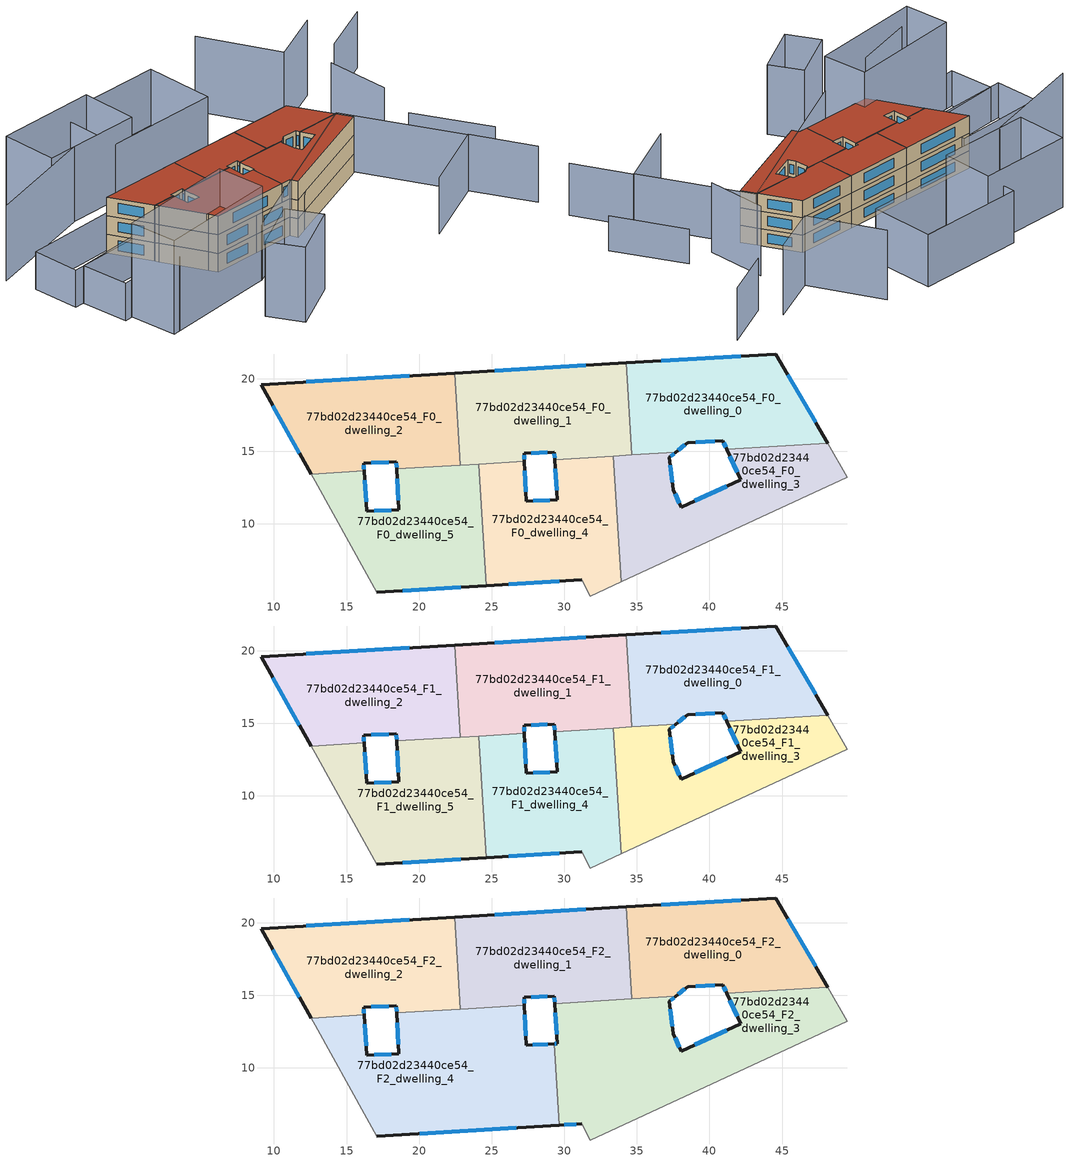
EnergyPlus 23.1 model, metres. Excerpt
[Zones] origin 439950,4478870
77bd02d23440ce54_F0_dwelling_0
 floor ground (EU_floor_Construction): 44.57,21.71 48.15,15.56 41.19,15.14 40.92,15.73 38.5,15.6 37.67,14.93 34.64,14.75 34.26,21.09 z0
 wall outside (EU_wall_Construction): 37.67,14.93 38.5,15.6 40.92,15.73 41.19,15.14 / 48.15,15.56 44.57,21.71 34.26,21.09 z0:3
 wall to 77bd02d23440ce54_F0_dwelling_1 (EU_wall_Construction): 34.26,21.09 34.64,14.75 z0:3
 wall to 77bd02d23440ce54_F0_dwelling_3 (EU_wall_Construction): 41.19,15.14 48.15,15.56 / 34.64,14.75 37.67,14.93 z0:3
 window (EU_Window_Construction): 40.98,15.59 41.13,15.28 / 39.07,15.63 40.36,15.7 / 37.87,15.09 38.31,15.45 / 42.15,21.56 36.67,21.23 / 47.31,17 45.4,20.27 z0.7:2.3
77bd02d23440ce54_F0_dwelling_1
 floor ground (EU_floor_Construction): 34.26,21.09 34.64,14.75 29.35,14.43 29.32,14.95 27.23,14.86 27.26,14.31 22.84,14.05 22.46,20.39 z0
 wall outside (EU_wall_Construction): 27.26,14.31 27.23,14.86 29.32,14.95 29.35,14.43 / 34.26,21.09 22.46,20.39 z0:3
 wall to 77bd02d23440ce54_F0_dwelling_2 (EU_wall_Construction): 22.46,20.39 22.84,14.05 z0:3
 wall to 77bd02d23440ce54_F0_dwelling_4 (EU_wall_Construction): 24.12,14.12 27.26,14.31 / 29.35,14.43 33.39,14.68 z0:3
 wall to 77bd02d23440ce54_F0_dwelling_3 (EU_wall_Construction): 33.39,14.68 34.64,14.75 z0:3
 wall to 77bd02d23440ce54_F0_dwelling_5 (EU_wall_Construction): 22.84,14.05 24.12,14.12 z0:3
 window (EU_Window_Construction): 29.32,14.83 29.34,14.55 / 27.72,14.88 28.83,14.93 / 27.25,14.44 27.24,14.73 / 31.5,20.93 25.22,20.55 z0.7:2.3
77bd02d23440ce54_F0_dwelling_2
 floor ground (EU_floor_Construction): 22.46,20.39 22.84,14.05 18.45,13.79 18.42,14.29 16.18,14.17 16.21,13.65 12.57,13.43 9.11,19.59 z0
 wall outside (EU_wall_Construction): 16.21,13.65 16.18,14.17 18.42,14.29 18.45,13.79 / 22.46,20.39 9.11,19.59 12.57,13.43 z0:3
 wall to 77bd02d23440ce54_F0_dwelling_5 (EU_wall_Construction): 12.57,13.43 16.21,13.65 / 18.45,13.79 22.84,14.05 z0:3
 window (EU_Window_Construction): 18.43,14.17 18.44,13.9 / 16.7,14.2 17.9,14.26 / 16.2,13.77 16.18,14.05 / 9.92,18.15 11.76,14.88 / 19.33,20.2 12.24,19.78 z0.7:2.3
77bd02d23440ce54_F0_dwelling_3
 floor ground (EU_floor_Construction): 48.15,15.56 49.51,13.23 33.91,6.01 33.39,14.68 37.67,14.93 37.24,14.58 37.51,12.35 38.04,11.13 42.15,13.05 41.19,15.14 z0
 wall outside (EU_wall_Construction): 41.19,15.14 42.15,13.05 38.04,11.13 37.51,12.35 37.24,14.58 / 37.67,14.93 37.24,14.58 z0:3
 wall adiabatic (EU_wall_Construction): 33.91,6.01 49.51,13.23 48.15,15.56 z0:3
 wall to 77bd02d23440ce54_F0_dwelling_4 (EU_wall_Construction): 33.39,14.68 33.91,6.01 z0:3
 window (EU_Window_Construction): 37.92,11.42 37.64,12.06 / 41.19,12.61 39.01,11.58 / 41.41,14.65 41.92,13.54 / 37.57,14.85 37.34,14.66 / 37.45,12.87 37.3,14.06 z0.7:2.3
77bd02d23440ce54_F0_dwelling_4
 floor ground (EU_floor_Construction): 33.39,14.68 33.91,6.01 31.79,5.03 31.2,6.14 24.62,5.75 24.12,14.12 27.26,14.31 27.38,11.56 29.51,11.66 29.35,14.43 z0
 wall outside (EU_wall_Construction): 29.35,14.43 29.51,11.66 27.38,11.56 27.26,14.31 / 24.62,5.75 31.2,6.14 z0:3
 wall adiabatic (EU_wall_Construction): 31.2,6.14 31.79,5.03 33.91,6.01 z0:3
 wall to 77bd02d23440ce54_F0_dwelling_5 (EU_wall_Construction): 24.12,14.12 24.62,5.75 z0:3
 window (EU_Window_Construction): 27.35,12.21 27.28,13.67 / 29.01,11.63 27.88,11.59 / 29.38,13.78 29.47,12.31 / 26.16,5.84 29.66,6.05 z0.7:2.3
77bd02d23440ce54_F0_dwelling_5
 floor ground (EU_floor_Construction): 24.12,14.12 24.62,5.75 17.1,5.3 16.4,6.52 12.85,12.93 12.57,13.43 16.21,13.65 16.39,10.88 18.61,10.97 18.45,13.79 z0
 wall outside (EU_wall_Construction): 18.45,13.79 18.61,10.97 16.39,10.88 16.21,13.65 / 17.1,5.3 24.62,5.75 z0:3
 wall adiabatic (EU_wall_Construction): 12.57,13.43 12.85,12.93 16.4,6.52 17.1,5.3 z0:3
 window (EU_Window_Construction): 16.35,11.53 16.25,13 / 18.09,10.95 16.91,10.9 / 18.49,13.13 18.57,11.63 / 18.86,5.4 22.86,5.64 z0.7:2.3
77bd02d23440ce54_F1_dwelling_0
 floor to 77bd02d23440ce54_F0_dwelling_0 (EU_floor_Construction): 44.57,21.71 48.15,15.56 41.19,15.14 40.92,15.73 38.5,15.6 37.67,14.93 34.64,14.75 34.26,21.09 z3
 wall outside (EU_wall_Construction): 37.67,14.93 38.5,15.6 40.92,15.73 41.19,15.14 / 48.15,15.56 44.57,21.71 34.26,21.09 z3:6
 wall to 77bd02d23440ce54_F1_dwelling_1 (EU_wall_Construction): 34.26,21.09 34.64,14.75 z3:6
 wall to 77bd02d23440ce54_F1_dwelling_3 (EU_wall_Construction): 41.19,15.14 48.15,15.56 / 34.64,14.75 37.67,14.93 z3:6
 window (EU_Window_Construction): 40.98,15.59 41.13,15.28 / 39.07,15.63 40.36,15.7 / 37.87,15.09 38.31,15.45 / 42.15,21.56 36.67,21.23 / 47.31,17 45.4,20.27 z3.7:5.3
77bd02d23440ce54_F1_dwelling_1
 floor to 77bd02d23440ce54_F0_dwelling_1 (EU_floor_Construction): 34.26,21.09 34.64,14.75 29.35,14.43 29.32,14.95 27.23,14.86 27.26,14.31 22.84,14.05 22.46,20.39 z3
 wall outside (EU_wall_Construction): 27.26,14.31 27.23,14.86 29.32,14.95 29.35,14.43 / 34.26,21.09 22.46,20.39 z3:6
 wall to 77bd02d23440ce54_F1_dwelling_2 (EU_wall_Construction): 22.46,20.39 22.84,14.05 z3:6
 wall to 77bd02d23440ce54_F1_dwelling_4 (EU_wall_Construction): 24.12,14.12 27.26,14.31 / 29.35,14.43 33.39,14.68 z3:6
 wall to 77bd02d23440ce54_F1_dwelling_3 (EU_wall_Construction): 33.39,14.68 34.64,14.75 z3:6
 wall to 77bd02d23440ce54_F1_dwelling_5 (EU_wall_Construction): 22.84,14.05 24.12,14.12 z3:6
 window (EU_Window_Construction): 29.32,14.83 29.34,14.55 / 27.72,14.88 28.83,14.93 / 27.25,14.44 27.24,14.73 / 31.5,20.93 25.22,20.55 z3.7:5.3
77bd02d23440ce54_F1_dwelling_2
 floor to 77bd02d23440ce54_F0_dwelling_2 (EU_floor_Construction): 22.46,20.39 22.84,14.05 18.45,13.79 18.42,14.29 16.18,14.17 16.21,13.65 12.57,13.43 9.11,19.59 z3
 wall outside (EU_wall_Construction): 16.21,13.65 16.18,14.17 18.42,14.29 18.45,13.79 / 22.46,20.39 9.11,19.59 12.57,13.43 z3:6
 wall to 77bd02d23440ce54_F1_dwelling_5 (EU_wall_Construction): 12.57,13.43 16.21,13.65 / 18.45,13.79 22.84,14.05 z3:6
 window (EU_Window_Construction): 18.43,14.17 18.44,13.9 / 16.7,14.2 17.9,14.26 / 16.2,13.77 16.18,14.05 / 9.92,18.15 11.76,14.88 / 19.33,20.2 12.24,19.78 z3.7:5.3
77bd02d23440ce54_F1_dwelling_3
 floor to 77bd02d23440ce54_F0_dwelling_3 (EU_floor_Construction): 48.15,15.56 49.51,13.23 33.91,6.01 33.39,14.68 37.67,14.93 37.24,14.58 37.51,12.35 38.04,11.13 42.15,13.05 41.19,15.14 z3
 wall outside (EU_wall_Construction): 41.19,15.14 42.15,13.05 38.04,11.13 37.51,12.35 37.24,14.58 / 37.67,14.93 37.24,14.58 z3:6
 wall adiabatic (EU_wall_Construction): 33.91,6.01 49.51,13.23 48.15,15.56 z3:6
 wall to 77bd02d23440ce54_F1_dwelling_4 (EU_wall_Construction): 33.39,14.68 33.91,6.01 z3:6
 window (EU_Window_Construction): 37.92,11.42 37.64,12.06 / 41.19,12.61 39.01,11.58 / 41.41,14.65 41.92,13.54 / 37.57,14.85 37.34,14.66 / 37.45,12.87 37.3,14.06 z3.7:5.3
77bd02d23440ce54_F1_dwelling_4
 floor to 77bd02d23440ce54_F0_dwelling_4 (EU_floor_Construction): 33.39,14.68 33.91,6.01 31.79,5.03 31.2,6.14 24.62,5.75 24.12,14.12 27.26,14.31 27.38,11.56 29.51,11.66 29.35,14.43 z3
 wall outside (EU_wall_Construction): 29.35,14.43 29.51,11.66 27.38,11.56 27.26,14.31 / 24.62,5.75 31.2,6.14 z3:6
 wall adiabatic (EU_wall_Construction): 31.2,6.14 31.79,5.03 33.91,6.01 z3:6
 wall to 77bd02d23440ce54_F1_dwelling_5 (EU_wall_Construction): 24.12,14.12 24.62,5.75 z3:6
 window (EU_Window_Construction): 27.35,12.21 27.28,13.67 / 29.01,11.63 27.88,11.59 / 29.38,13.78 29.47,12.31 / 26.16,5.84 29.66,6.05 z3.7:5.3
77bd02d23440ce54_F1_dwelling_5
 floor to 77bd02d23440ce54_F0_dwelling_5 (EU_floor_Construction): 24.12,14.12 24.62,5.75 17.1,5.3 16.4,6.52 12.85,12.93 12.57,13.43 16.21,13.65 16.39,10.88 18.61,10.97 18.45,13.79 z3
 wall outside (EU_wall_Construction): 18.45,13.79 18.61,10.97 16.39,10.88 16.21,13.65 / 17.1,5.3 24.62,5.75 z3:6
 wall adiabatic (EU_wall_Construction): 12.57,13.43 12.85,12.93 16.4,6.52 17.1,5.3 z3:6
 window (EU_Window_Construction): 16.35,11.53 16.25,13 / 18.09,10.95 16.91,10.9 / 18.49,13.13 18.57,11.63 / 18.86,5.4 22.86,5.64 z3.7:5.3
77bd02d23440ce54_F2_dwelling_0
 floor to 77bd02d23440ce54_F1_dwelling_0 (EU_floor_Construction): 44.57,21.71 48.15,15.56 41.19,15.14 40.92,15.73 38.5,15.6 37.67,14.93 34.64,14.75 34.26,21.09 z6
 wall outside (EU_wall_Construction): 37.67,14.93 38.5,15.6 40.92,15.73 41.19,15.14 / 48.15,15.56 44.57,21.71 34.26,21.09 z6:9
 wall to 77bd02d23440ce54_F2_dwelling_1 (EU_wall_Construction): 34.26,21.09 34.64,14.75 z6:9
 wall to 77bd02d23440ce54_F2_dwelling_3 (EU_wall_Construction): 41.19,15.14 48.15,15.56 / 34.64,14.75 37.67,14.93 z6:9
 window (EU_Window_Construction): 40.98,15.59 41.13,15.28 / 39.07,15.63 40.36,15.7 / 37.87,15.09 38.31,15.45 / 42.15,21.56 36.67,21.23 / 47.31,17 45.4,20.27 z6.7:8.3
 roof outside (EU_roof_Construction): 48.15,15.56 44.57,21.71 34.26,21.09 34.64,14.75 37.67,14.93 38.5,15.6 40.92,15.73 41.19,15.14 z9
77bd02d23440ce54_F2_dwelling_1
 floor to 77bd02d23440ce54_F1_dwelling_1 (EU_floor_Construction): 34.26,21.09 34.64,14.75 29.35,14.43 29.32,14.95 27.23,14.86 27.26,14.31 22.84,14.05 22.46,20.39 z6
 wall outside (EU_wall_Construction): 27.26,14.31 27.23,14.86 29.32,14.95 29.35,14.43 / 34.26,21.09 22.46,20.39 z6:9
 wall to 77bd02d23440ce54_F2_dwelling_2 (EU_wall_Construction): 22.46,20.39 22.84,14.05 z6:9
 wall to 77bd02d23440ce54_F2_dwelling_4 (EU_wall_Construction): 22.84,14.05 27.26,14.31 z6:9
 wall to 77bd02d23440ce54_F2_dwelling_3 (EU_wall_Construction): 29.35,14.43 34.64,14.75 z6:9
 window (EU_Window_Construction): 29.32,14.83 29.34,14.55 / 27.72,14.88 28.83,14.93 / 27.25,14.44 27.24,14.73 / 31.5,20.93 25.22,20.55 z6.7:8.3
 roof outside (EU_roof_Construction): 34.64,14.75 34.26,21.09 22.46,20.39 22.84,14.05 27.26,14.31 27.23,14.86 29.32,14.95 29.35,14.43 z9
77bd02d23440ce54_F2_dwelling_2
 floor to 77bd02d23440ce54_F1_dwelling_2 (EU_floor_Construction): 22.46,20.39 22.84,14.05 18.45,13.79 18.42,14.29 16.18,14.17 16.21,13.65 12.57,13.43 9.11,19.59 z6
 wall outside (EU_wall_Construction): 16.21,13.65 16.18,14.17 18.42,14.29 18.45,13.79 / 22.46,20.39 9.11,19.59 12.57,13.43 z6:9
 wall to 77bd02d23440ce54_F2_dwelling_4 (EU_wall_Construction): 12.57,13.43 16.21,13.65 / 18.45,13.79 22.84,14.05 z6:9
 window (EU_Window_Construction): 18.43,14.17 18.44,13.9 / 16.7,14.2 17.9,14.26 / 16.2,13.77 16.18,14.05 / 9.92,18.15 11.76,14.88 / 19.33,20.2 12.24,19.78 z6.7:8.3
 roof outside (EU_roof_Construction): 22.84,14.05 22.46,20.39 9.11,19.59 12.57,13.43 16.21,13.65 16.18,14.17 18.42,14.29 18.45,13.79 z9
77bd02d23440ce54_F2_dwelling_3
 floor to 77bd02d23440ce54_F1_dwelling_3 (EU_floor_Construction): 48.15,15.56 49.51,13.23 33.91,6.01 33.39,14.68 37.67,14.93 37.24,14.58 37.51,12.35 38.04,11.13 42.15,13.05 41.19,15.14 z6
 floor to 77bd02d23440ce54_F1_dwelling_4 (EU_floor_Construction): 33.39,14.68 33.91,6.01 31.79,5.03 31.2,6.14 29.65,6.05 29.31,11.65 29.51,11.66 29.35,14.43 z6
 wall outside (EU_wall_Construction): 29.35,14.43 29.51,11.66 29.31,11.65 / 37.67,14.93 37.24,14.58 / 41.19,15.14 42.15,13.05 38.04,11.13 37.51,12.35 37.24,14.58 / 29.65,6.05 31.2,6.14 z6:9
 wall adiabatic (EU_wall_Construction): 31.2,6.14 31.79,5.03 49.51,13.23 48.15,15.56 z6:9
 wall to 77bd02d23440ce54_F2_dwelling_4 (EU_wall_Construction): 29.31,11.65 29.65,6.05 z6:9
 window (EU_Window_Construction): 29.38,13.78 29.47,12.31 / 37.57,14.85 37.34,14.66 / 37.45,12.87 37.3,14.06 / 37.92,11.42 37.64,12.06 / 41.19,12.61 39.01,11.58 / 41.41,14.65 41.92,13.54 / 30.01,6.07 30.83,6.12 / 29.46,11.65 29.36,11.65 z6.7:8.3
 roof outside (EU_roof_Construction): 49.51,13.23 48.15,15.56 41.19,15.14 42.15,13.05 38.04,11.13 37.51,12.35 37.24,14.58 37.67,14.93 29.35,14.43 29.51,11.66 29.31,11.65 29.65,6.05 31.2,6.14 31.79,5.03 z9
77bd02d23440ce54_F2_dwelling_4
 floor to 77bd02d23440ce54_F1_dwelling_4 (EU_floor_Construction): 27.26,14.31 27.38,11.56 29.31,11.65 29.65,6.05 24.62,5.75 24.12,14.12 z6
 floor to 77bd02d23440ce54_F1_dwelling_5 (EU_floor_Construction): 24.12,14.12 24.62,5.75 17.1,5.3 16.4,6.52 12.85,12.93 12.57,13.43 16.21,13.65 16.39,10.88 18.61,10.97 18.45,13.79 z6
 wall outside (EU_wall_Construction): 18.45,13.79 18.61,10.97 16.39,10.88 16.21,13.65 / 29.31,11.65 27.38,11.56 27.26,14.31 / 17.1,5.3 29.65,6.05 z6:9
 wall adiabatic (EU_wall_Construction): 12.57,13.43 12.85,12.93 16.4,6.52 17.1,5.3 z6:9
 window (EU_Window_Construction): 16.35,11.53 16.25,13 / 18.09,10.95 16.91,10.9 / 18.49,13.13 18.57,11.63 / 27.35,12.21 27.28,13.67 / 28.86,11.63 27.83,11.58 / 20.03,5.47 26.71,5.87 z6.7:8.3
 roof outside (EU_roof_Construction): 29.65,6.05 29.31,11.65 27.38,11.56 27.26,14.31 18.45,13.79 18.61,10.97 16.39,10.88 16.21,13.65 12.57,13.43 12.85,12.93 16.4,6.52 17.1,5.3 z9
shading: 2.24,-3.19 12.48,0.18 / 54.55,12.48 53.77,22.61 / 59.09,33.56 50.8,29.12 / 50.8,29.12 44.63,40.66 / 11.61,29.15 -6.38,23.27 / 24.89,-8.1 16.83,-13.13 / 16.83,-13.13 13.73,-8.16 / 13.73,-8.16 21.79,-3.13 / 21.79,-3.13 24.89,-8.1 / 23.07,29.89 7.15,28.86 / 7.15,28.86 6.58,37.66 / 6.58,37.66 22.5,38.69 / 22.5,38.69 23.07,29.89 z0:12; 47,-7.31 58.05,-1.06 / 58.05,-1.06 63.07,-9.94 / 20.11,-0.38 48.44,15.63 / 48.44,15.63 57.92,-1.14 / 69.3,34.55 60.99,30.05 / 38.11,30.88 19.88,29.68 / 19.88,29.68 19.15,40.66 / 19.15,40.66 37.39,41.86 / 37.39,41.86 38.11,30.88 z0:9; 20.22,-0.35 1.05,-3.37 / 1.05,-3.37 -0.13,4.15 / -0.13,4.15 19.03,7.17 / 19.03,7.17 20.22,-0.35 z0:15; 65.7,1.85 59.39,12.83 / 16.4,6.52 -1.44,3.96 / -1.44,3.96 -2.52,11.45 / -2.52,11.45 15.33,14.01 / 15.33,14.01 16.4,6.52 / 11.47,12.8 -4.18,11.29 / -4.18,11.29 -4.9,18.75 / -4.9,18.75 10.75,20.27 / 10.75,20.27 11.47,12.8 z0:6
[Building]
EU S2 Campaign: North Axis=0; Terrain=City; Solar Distribution=FullExterior
[Site:Location]
Madrid: Latitude=40.5; Longitude=-3.5; Time Zone=1; Elevation=609
[SizingPeriod:WeatherFileDays]
AnnualSizingPeriod: Begin Month=1; Begin Day of Month=1; End Month=12; End Day of Month=31; Day of Week for Start Day=Monday; Use Weather File Daylight Saving Period=No; Use Weather File Rain and Snow Indicators=No
[MATERIAL]
EU_InternalMass_Material: Roughness=MediumRough; Thickness=0.1; Conductivity=1; Density=1800; Specific Heat=900; Thermal Absorptance=0.9; Solar Absorptance=0.7; Visible Absorptance=0.7
[MATERIAL:NOMASS] Roughness=MediumRough; Thermal Absorptance=0.9; Solar Absorptance=0.7; Visible Absorptance=0.7
Name | Thermal Resistance
EU_wall_NoMass | 0.419739
EU_roof_NoMass | 0.352165
EU_floor_NoMass | 0.608284
[WINDOWMATERIAL:SIMPLEGLAZINGSYSTEM]
EU_Window_SimpleGlazing: UFactor=4.8352; Solar Heat Gain Coefficient=0.85; Visible Transmittance=0.85
[CONSTRUCTION]
EU_wall_Construction: EU_wall_NoMass
EU_roof_Construction: EU_roof_NoMass
EU_floor_Construction: EU_floor_NoMass
EU_InternalMass_Construction: EU_InternalMass_Material
EU_Window_Construction: EU_Window_SimpleGlazing
[ZONE] Type=1; Multiplier=1; Ceiling Height=autocalculate; Floor Area=autocalculate; Part of Total Floor Area=Yes
Name | Volume
77bd02d23440ce54_F0_dwelling_0; 77bd02d23440ce54_F1_dwelling_0; 77bd02d23440ce54_F2_dwelling_0 | 221.888
77bd02d23440ce54_F0_dwelling_1; 77bd02d23440ce54_F1_dwelling_1; 77bd02d23440ce54_F2_dwelling_1 | 221.899
77bd02d23440ce54_F0_dwelling_2; 77bd02d23440ce54_F1_dwelling_2; 77bd02d23440ce54_F2_dwelling_2 | 221.898
77bd02d23440ce54_F0_dwelling_3; 77bd02d23440ce54_F1_dwelling_3 | 221.886
77bd02d23440ce54_F2_dwelling_3 | 332.816
77bd02d23440ce54_F0_dwelling_4; 77bd02d23440ce54_F1_dwelling_4 | 221.878
77bd02d23440ce54_F2_dwelling_4 | 332.803
77bd02d23440ce54_F0_dwelling_5; 77bd02d23440ce54_F1_dwelling_5 | 221.885
[INTERNALMASS] Construction=EU_InternalMass_Construction
Name | Zone or ZoneList | Surface Area
77bd02d23440ce54_F0_dwelling_0_EU_InternalMass | 77bd02d23440ce54_F0_dwelling_0 | 73.9626
77bd02d23440ce54_F0_dwelling_1_EU_InternalMass | 77bd02d23440ce54_F0_dwelling_1 | 73.9662
77bd02d23440ce54_F0_dwelling_2_EU_InternalMass | 77bd02d23440ce54_F0_dwelling_2 | 73.966
77bd02d23440ce54_F0_dwelling_3_EU_InternalMass | 77bd02d23440ce54_F0_dwelling_3 | 73.9621
77bd02d23440ce54_F0_dwelling_4_EU_InternalMass | 77bd02d23440ce54_F0_dwelling_4 | 73.9591
77bd02d23440ce54_F0_dwelling_5_EU_InternalMass | 77bd02d23440ce54_F0_dwelling_5 | 73.9631
77bd02d23440ce54_F1_dwelling_0_EU_InternalMass | 77bd02d23440ce54_F1_dwelling_0 | 73.9626
77bd02d23440ce54_F1_dwelling_1_EU_InternalMass | 77bd02d23440ce54_F1_dwelling_1 | 73.9662
77bd02d23440ce54_F1_dwelling_2_EU_InternalMass | 77bd02d23440ce54_F1_dwelling_2 | 73.966
77bd02d23440ce54_F1_dwelling_3_EU_InternalMass | 77bd02d23440ce54_F1_dwelling_3 | 73.9621
77bd02d23440ce54_F1_dwelling_4_EU_InternalMass | 77bd02d23440ce54_F1_dwelling_4 | 73.9591
77bd02d23440ce54_F1_dwelling_5_EU_InternalMass | 77bd02d23440ce54_F1_dwelling_5 | 73.9631
77bd02d23440ce54_F2_dwelling_0_EU_InternalMass | 77bd02d23440ce54_F2_dwelling_0 | 73.9626
77bd02d23440ce54_F2_dwelling_1_EU_InternalMass | 77bd02d23440ce54_F2_dwelling_1 | 73.9662
77bd02d23440ce54_F2_dwelling_2_EU_InternalMass | 77bd02d23440ce54_F2_dwelling_2 | 73.966
77bd02d23440ce54_F2_dwelling_3_EU_InternalMass | 77bd02d23440ce54_F2_dwelling_3 | 110.939
77bd02d23440ce54_F2_dwelling_4_EU_InternalMass | 77bd02d23440ce54_F2_dwelling_4 | 110.934
[OTHEREQUIPMENT] Fuel Type=Electricity; Design Level Calculation Method=Watts/Area; Power per Zone Floor Area=1; Fraction Latent=0; Fraction Radiant=0; Fraction Lost=0; Carbon Dioxide Generation Rate=0; EndUse Subcategory=EU_Step8_InternalGains
Name | Zone or ZoneList or Space or SpaceList | Schedule
EU_Step8_InternalGain_77bd02d23440ce54_F0_dwelling_0_f000 | 77bd02d23440ce54_F0_dwelling_0 | EU_Step8_GainSchedule_77bd02d23440ce54_F0_dwelling_0_f000
EU_Step8_InternalGain_77bd02d23440ce54_F0_dwelling_1_f000 | 77bd02d23440ce54_F0_dwelling_1 | EU_Step8_GainSchedule_77bd02d23440ce54_F0_dwelling_1_f000
EU_Step8_InternalGain_77bd02d23440ce54_F0_dwelling_2_f000 | 77bd02d23440ce54_F0_dwelling_2 | EU_Step8_GainSchedule_77bd02d23440ce54_F0_dwelling_2_f000
EU_Step8_InternalGain_77bd02d23440ce54_F0_dwelling_3_f000 | 77bd02d23440ce54_F0_dwelling_3 | EU_Step8_GainSchedule_77bd02d23440ce54_F0_dwelling_3_f000
EU_Step8_InternalGain_77bd02d23440ce54_F0_dwelling_4_f000 | 77bd02d23440ce54_F0_dwelling_4 | EU_Step8_GainSchedule_77bd02d23440ce54_F0_dwelling_4_f000
EU_Step8_InternalGain_77bd02d23440ce54_F0_dwelling_5_f000 | 77bd02d23440ce54_F0_dwelling_5 | EU_Step8_GainSchedule_77bd02d23440ce54_F0_dwelling_5_f000
EU_Step8_InternalGain_77bd02d23440ce54_F1_dwelling_0_f000 | 77bd02d23440ce54_F1_dwelling_0 | EU_Step8_GainSchedule_77bd02d23440ce54_F1_dwelling_0_f000
EU_Step8_InternalGain_77bd02d23440ce54_F1_dwelling_1_f000 | 77bd02d23440ce54_F1_dwelling_1 | EU_Step8_GainSchedule_77bd02d23440ce54_F1_dwelling_1_f000
EU_Step8_InternalGain_77bd02d23440ce54_F1_dwelling_2_f000 | 77bd02d23440ce54_F1_dwelling_2 | EU_Step8_GainSchedule_77bd02d23440ce54_F1_dwelling_2_f000
EU_Step8_InternalGain_77bd02d23440ce54_F1_dwelling_3_f000 | 77bd02d23440ce54_F1_dwelling_3 | EU_Step8_GainSchedule_77bd02d23440ce54_F1_dwelling_3_f000
EU_Step8_InternalGain_77bd02d23440ce54_F1_dwelling_4_f000 | 77bd02d23440ce54_F1_dwelling_4 | EU_Step8_GainSchedule_77bd02d23440ce54_F1_dwelling_4_f000
EU_Step8_InternalGain_77bd02d23440ce54_F1_dwelling_5_f000 | 77bd02d23440ce54_F1_dwelling_5 | EU_Step8_GainSchedule_77bd02d23440ce54_F1_dwelling_5_f000
EU_Step8_InternalGain_77bd02d23440ce54_F2_dwelling_0_f000 | 77bd02d23440ce54_F2_dwelling_0 | EU_Step8_GainSchedule_77bd02d23440ce54_F2_dwelling_0_f000
EU_Step8_InternalGain_77bd02d23440ce54_F2_dwelling_1_f000 | 77bd02d23440ce54_F2_dwelling_1 | EU_Step8_GainSchedule_77bd02d23440ce54_F2_dwelling_1_f000
EU_Step8_InternalGain_77bd02d23440ce54_F2_dwelling_2_f000 | 77bd02d23440ce54_F2_dwelling_2 | EU_Step8_GainSchedule_77bd02d23440ce54_F2_dwelling_2_f000
EU_Step8_InternalGain_77bd02d23440ce54_F2_dwelling_3_f000 | 77bd02d23440ce54_F2_dwelling_3 | EU_Step8_GainSchedule_77bd02d23440ce54_F2_dwelling_3_f000
EU_Step8_InternalGain_77bd02d23440ce54_F2_dwelling_4_f000 | 77bd02d23440ce54_F2_dwelling_4 | EU_Step8_GainSchedule_77bd02d23440ce54_F2_dwelling_4_f000
[ZONEVENTILATION:DESIGNFLOWRATE] Schedule=EU_AlwaysOn; Design Flow Rate Calculation Method=AirChanges/Hour; Air Changes per Hour=0.703302; Ventilation Type=Natural; Fan Pressure Rise=0; Fan Total Efficiency=1; Constant Term Coefficient=1; Temperature Term Coefficient=0; Velocity Term Coefficient=0; Velocity Squared Term Coefficient=0; Minimum Indoor Temperature=-100; Maximum Indoor Temperature=100; Delta Temperature=-100; Minimum Outdoor Temperature=-100; Maximum Outdoor Temperature=100; Maximum Wind Speed=40
Name | Zone or ZoneList or Space or SpaceList
EU_ConstantAir_77bd02d23440ce54_F0_dwelling_0 | 77bd02d23440ce54_F0_dwelling_0
EU_ConstantAir_77bd02d23440ce54_F0_dwelling_1 | 77bd02d23440ce54_F0_dwelling_1
EU_ConstantAir_77bd02d23440ce54_F0_dwelling_2 | 77bd02d23440ce54_F0_dwelling_2
EU_ConstantAir_77bd02d23440ce54_F0_dwelling_3 | 77bd02d23440ce54_F0_dwelling_3
EU_ConstantAir_77bd02d23440ce54_F0_dwelling_4 | 77bd02d23440ce54_F0_dwelling_4
EU_ConstantAir_77bd02d23440ce54_F0_dwelling_5 | 77bd02d23440ce54_F0_dwelling_5
EU_ConstantAir_77bd02d23440ce54_F1_dwelling_0 | 77bd02d23440ce54_F1_dwelling_0
EU_ConstantAir_77bd02d23440ce54_F1_dwelling_1 | 77bd02d23440ce54_F1_dwelling_1
EU_ConstantAir_77bd02d23440ce54_F1_dwelling_2 | 77bd02d23440ce54_F1_dwelling_2
EU_ConstantAir_77bd02d23440ce54_F1_dwelling_3 | 77bd02d23440ce54_F1_dwelling_3
EU_ConstantAir_77bd02d23440ce54_F1_dwelling_4 | 77bd02d23440ce54_F1_dwelling_4
EU_ConstantAir_77bd02d23440ce54_F1_dwelling_5 | 77bd02d23440ce54_F1_dwelling_5
EU_ConstantAir_77bd02d23440ce54_F2_dwelling_0 | 77bd02d23440ce54_F2_dwelling_0
EU_ConstantAir_77bd02d23440ce54_F2_dwelling_1 | 77bd02d23440ce54_F2_dwelling_1
EU_ConstantAir_77bd02d23440ce54_F2_dwelling_2 | 77bd02d23440ce54_F2_dwelling_2
EU_ConstantAir_77bd02d23440ce54_F2_dwelling_3 | 77bd02d23440ce54_F2_dwelling_3
EU_ConstantAir_77bd02d23440ce54_F2_dwelling_4 | 77bd02d23440ce54_F2_dwelling_4
[HVACTEMPLATE:THERMOSTAT] Constant Heating Setpoint=20; Constant Cooling Setpoint=50
EU_HeatOnly_77bd02d23440ce54_F0_dwelling_0; EU_HeatOnly_77bd02d23440ce54_F0_dwelling_1; EU_HeatOnly_77bd02d23440ce54_F0_dwelling_2; EU_HeatOnly_77bd02d23440ce54_F0_dwelling_3; EU_HeatOnly_77bd02d23440ce54_F0_dwelling_4; EU_HeatOnly_77bd02d23440ce54_F0_dwelling_5; EU_HeatOnly_77bd02d23440ce54_F1_dwelling_0; EU_HeatOnly_77bd02d23440ce54_F1_dwelling_1; EU_HeatOnly_77bd02d23440ce54_F1_dwelling_2; EU_HeatOnly_77bd02d23440ce54_F1_dwelling_3; EU_HeatOnly_77bd02d23440ce54_F1_dwelling_4; EU_HeatOnly_77bd02d23440ce54_F1_dwelling_5; EU_HeatOnly_77bd02d23440ce54_F2_dwelling_0; EU_HeatOnly_77bd02d23440ce54_F2_dwelling_1; EU_HeatOnly_77bd02d23440ce54_F2_dwelling_2; EU_HeatOnly_77bd02d23440ce54_F2_dwelling_3; EU_HeatOnly_77bd02d23440ce54_F2_dwelling_4
[HVACTEMPLATE:ZONE:IDEALLOADSAIRSYSTEM] System Availability Schedule=EU_AlwaysOn; Maximum Heating Supply Air Temperature=50; Minimum Cooling Supply Air Temperature=13; Maximum Heating Supply Air Humidity Ratio=0.0156; Minimum Cooling Supply Air Humidity Ratio=0.0077; Heating Limit=NoLimit; Cooling Limit=NoLimit; Heating Availability Schedule=EU_AlwaysOn; Cooling Availability Schedule=EU_CoolingOff; Dehumidification Control Type=ConstantSensibleHeatRatio; Cooling Sensible Heat Ratio=0.7; Dehumidification Setpoint=60; Humidification Control Type=None; Humidification Setpoint=30; Outdoor Air Method=None; Outdoor Air Flow Rate per Person=0.00944; Outdoor Air Flow Rate per Zone Floor Area=0; Outdoor Air Flow Rate per Zone=0; Demand Controlled Ventilation Type=None; Outdoor Air Economizer Type=NoEconomizer; Heat Recovery Type=None; Sensible Heat Recovery Effectiveness=0.7; Latent Heat Recovery Effectiveness=0.65
Name | Template Thermostat
77bd02d23440ce54_F0_dwelling_0 | EU_HeatOnly_77bd02d23440ce54_F0_dwelling_0
77bd02d23440ce54_F0_dwelling_1 | EU_HeatOnly_77bd02d23440ce54_F0_dwelling_1
77bd02d23440ce54_F0_dwelling_2 | EU_HeatOnly_77bd02d23440ce54_F0_dwelling_2
77bd02d23440ce54_F0_dwelling_3 | EU_HeatOnly_77bd02d23440ce54_F0_dwelling_3
77bd02d23440ce54_F0_dwelling_4 | EU_HeatOnly_77bd02d23440ce54_F0_dwelling_4
77bd02d23440ce54_F0_dwelling_5 | EU_HeatOnly_77bd02d23440ce54_F0_dwelling_5
77bd02d23440ce54_F1_dwelling_0 | EU_HeatOnly_77bd02d23440ce54_F1_dwelling_0
77bd02d23440ce54_F1_dwelling_1 | EU_HeatOnly_77bd02d23440ce54_F1_dwelling_1
77bd02d23440ce54_F1_dwelling_2 | EU_HeatOnly_77bd02d23440ce54_F1_dwelling_2
77bd02d23440ce54_F1_dwelling_3 | EU_HeatOnly_77bd02d23440ce54_F1_dwelling_3
77bd02d23440ce54_F1_dwelling_4 | EU_HeatOnly_77bd02d23440ce54_F1_dwelling_4
77bd02d23440ce54_F1_dwelling_5 | EU_HeatOnly_77bd02d23440ce54_F1_dwelling_5
77bd02d23440ce54_F2_dwelling_0 | EU_HeatOnly_77bd02d23440ce54_F2_dwelling_0
77bd02d23440ce54_F2_dwelling_1 | EU_HeatOnly_77bd02d23440ce54_F2_dwelling_1
77bd02d23440ce54_F2_dwelling_2 | EU_HeatOnly_77bd02d23440ce54_F2_dwelling_2
77bd02d23440ce54_F2_dwelling_3 | EU_HeatOnly_77bd02d23440ce54_F2_dwelling_3
77bd02d23440ce54_F2_dwelling_4 | EU_HeatOnly_77bd02d23440ce54_F2_dwelling_4
[SIZING:ZONE] Zone Cooling Design Supply Air Temperature Input Method=SupplyAirTemperature; Zone Cooling Design Supply Air Temperature=13; Zone Heating Design Supply Air Temperature Input Method=SupplyAirTemperature; Zone Heating Design Supply Air Temperature=50; Zone Cooling Design Supply Air Humidity Ratio=0.008; Zone Heating Design Supply Air Humidity Ratio=0.008; Cooling Design Air Flow Method=DesignDay; Cooling Design Air Flow Rate=0; Cooling Minimum Air Flow per Zone Floor Area=0.000762; Cooling Minimum Air Flow=0; Cooling Minimum Air Flow Fraction=0.2; Heating Design Air Flow Method=DesignDay; Heating Design Air Flow Rate=0; Heating Maximum Air Flow per Zone Floor Area=0.002032; Heating Maximum Air Flow=0.141576; Heating Maximum Air Flow Fraction=0.3; Account for Dedicated Outdoor Air System=No; Dedicated Outdoor Air System Control Strategy=NeutralSupplyAir; Dedicated Outdoor Air Low Setpoint Temperature for Design=autosize; Dedicated Outdoor Air High Setpoint Temperature for Design=autosize; Zone Load Sizing Method=Sensible Load Only No Latent Load; Zone Latent Cooling Design Supply Air Humidity Ratio Input Method=HumidityRatioDifference; Zone Cooling Design Supply Air Humidity Ratio Difference=0.005; Zone Latent Heating Design Supply Air Humidity Ratio Input Method=HumidityRatioDifference; Zone Humidification Design Supply Air Humidity Ratio Difference=0.005
77bd02d23440ce54_F0_dwelling_0; 77bd02d23440ce54_F0_dwelling_1; 77bd02d23440ce54_F0_dwelling_2; 77bd02d23440ce54_F0_dwelling_3; 77bd02d23440ce54_F0_dwelling_4; 77bd02d23440ce54_F0_dwelling_5; 77bd02d23440ce54_F1_dwelling_0; 77bd02d23440ce54_F1_dwelling_1; 77bd02d23440ce54_F1_dwelling_2; 77bd02d23440ce54_F1_dwelling_3; 77bd02d23440ce54_F1_dwelling_4; 77bd02d23440ce54_F1_dwelling_5; 77bd02d23440ce54_F2_dwelling_0; 77bd02d23440ce54_F2_dwelling_1; 77bd02d23440ce54_F2_dwelling_2; 77bd02d23440ce54_F2_dwelling_3; 77bd02d23440ce54_F2_dwelling_4
[SCHEDULE:CONSTANT]
Name | Hourly Value
EU_AlwaysOn | 1
EU_CoolingOff | 0
[SCHEDULE:FILE] Column Number=1; Rows to Skip at Top=0; Number of Hours of Data=8760; Column Separator=Comma; Interpolate to Timestep=No; Minutes per Item=60; Adjust Schedule for Daylight Savings=Yes
Name | File
EU_Step8_GainSchedule_77bd02d23440ce54_F0_dwelling_0_f000 | ../../schedules/77bd02d23440ce54/77bd02d23440ce54_F0_dwelling_0_f000_gain.csv
EU_Step8_GainSchedule_77bd02d23440ce54_F0_dwelling_1_f000 | ../../schedules/77bd02d23440ce54/77bd02d23440ce54_F0_dwelling_1_f000_gain.csv
EU_Step8_GainSchedule_77bd02d23440ce54_F0_dwelling_2_f000 | ../../schedules/77bd02d23440ce54/77bd02d23440ce54_F0_dwelling_2_f000_gain.csv
EU_Step8_GainSchedule_77bd02d23440ce54_F0_dwelling_3_f000 | ../../schedules/77bd02d23440ce54/77bd02d23440ce54_F0_dwelling_3_f000_gain.csv
EU_Step8_GainSchedule_77bd02d23440ce54_F0_dwelling_4_f000 | ../../schedules/77bd02d23440ce54/77bd02d23440ce54_F0_dwelling_4_f000_gain.csv
EU_Step8_GainSchedule_77bd02d23440ce54_F0_dwelling_5_f000 | ../../schedules/77bd02d23440ce54/77bd02d23440ce54_F0_dwelling_5_f000_gain.csv
EU_Step8_GainSchedule_77bd02d23440ce54_F1_dwelling_0_f000 | ../../schedules/77bd02d23440ce54/77bd02d23440ce54_F1_dwelling_0_f000_gain.csv
EU_Step8_GainSchedule_77bd02d23440ce54_F1_dwelling_1_f000 | ../../schedules/77bd02d23440ce54/77bd02d23440ce54_F1_dwelling_1_f000_gain.csv
EU_Step8_GainSchedule_77bd02d23440ce54_F1_dwelling_2_f000 | ../../schedules/77bd02d23440ce54/77bd02d23440ce54_F1_dwelling_2_f000_gain.csv
EU_Step8_GainSchedule_77bd02d23440ce54_F1_dwelling_3_f000 | ../../schedules/77bd02d23440ce54/77bd02d23440ce54_F1_dwelling_3_f000_gain.csv
EU_Step8_GainSchedule_77bd02d23440ce54_F1_dwelling_4_f000 | ../../schedules/77bd02d23440ce54/77bd02d23440ce54_F1_dwelling_4_f000_gain.csv
EU_Step8_GainSchedule_77bd02d23440ce54_F1_dwelling_5_f000 | ../../schedules/77bd02d23440ce54/77bd02d23440ce54_F1_dwelling_5_f000_gain.csv
EU_Step8_GainSchedule_77bd02d23440ce54_F2_dwelling_0_f000 | ../../schedules/77bd02d23440ce54/77bd02d23440ce54_F2_dwelling_0_f000_gain.csv
EU_Step8_GainSchedule_77bd02d23440ce54_F2_dwelling_1_f000 | ../../schedules/77bd02d23440ce54/77bd02d23440ce54_F2_dwelling_1_f000_gain.csv
EU_Step8_GainSchedule_77bd02d23440ce54_F2_dwelling_2_f000 | ../../schedules/77bd02d23440ce54/77bd02d23440ce54_F2_dwelling_2_f000_gain.csv
EU_Step8_GainSchedule_77bd02d23440ce54_F2_dwelling_3_f000 | ../../schedules/77bd02d23440ce54/77bd02d23440ce54_F2_dwelling_3_f000_gain.csv
EU_Step8_GainSchedule_77bd02d23440ce54_F2_dwelling_4_f000 | ../../schedules/77bd02d23440ce54/77bd02d23440ce54_F2_dwelling_4_f000_gain.csv
